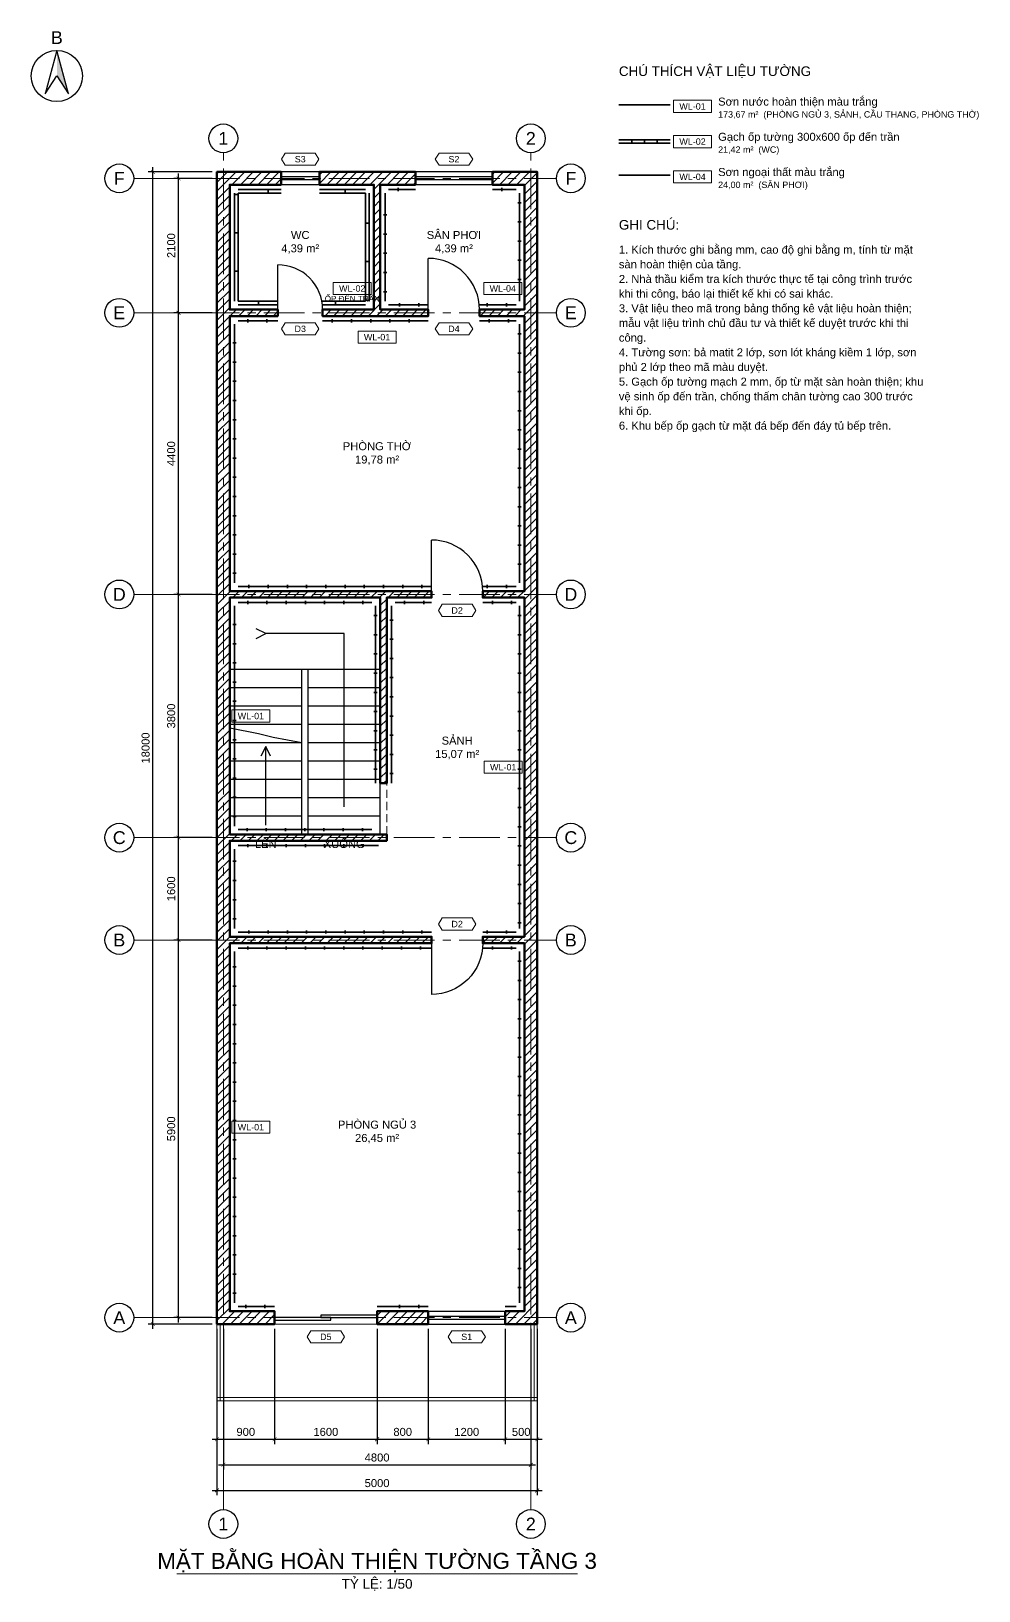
# Model space of a CAD drawing. Header units: millimetres. Extents: x -2900 to 278461, y -22074 to 20200.
# Drawn here: x 107478 to 122272, y -4168 to 20200 of the extents above; entities that cross this region are included whole.
import ezdxf
from ezdxf.enums import TextEntityAlignment as Align

# ---------------------------------------------------------------- set-up
doc = ezdxf.new("R2010")
doc.units = ezdxf.units.MM
doc.header["$LTSCALE"] = 20
doc.linetypes.add('CENTER', pattern=[50.8, 31.75, -6.35, 6.35, -6.35])
doc.linetypes.add('HIDDEN', pattern=[9.525, 6.35, -3.175])
for name, color, linetype, lineweight in [('A-ANNO-DIMS', 1, 'Continuous', 18), ('A-ANNO-NOTE', 7, 'Continuous', 18), ('A-ANNO-ROOM', 7, 'Continuous', 25), ('A-ANNO-SYMB', 7, 'Continuous', 25), ('A-ANNO-TEXT', 7, 'Continuous', 18), ('A-DOOR', 3, 'Continuous', 25), ('A-FLOR-LEVL', 8, 'Continuous', 18), ('A-FLOR-STRS', 6, 'Continuous', 25), ('A-GLAZ', 4, 'Continuous', 25), ('A-OPEN', 8, 'HIDDEN', 18), ('A-WALL', 7, 'Continuous', 50), ('A-WALL-FNSH', 30, 'Continuous', 35), ('A-WALL-PATT', 8, 'Continuous', 9), ('S-GRID', 1, 'CENTER', 18), ('S-GRID-IDEN', 7, 'Continuous', 25)]:
    doc.layers.add(name, color=color, linetype=linetype, lineweight=lineweight)
doc.styles.add('MCP-ARIAL', font='arial.ttf')
doc.dimstyles.new('MCP-1-50', dxfattribs={"dimscale": 50, "dimtxt": 2.5, "dimasz": 1.2, "dimexe": 1.5, "dimexo": 1.5, "dimgap": 1, "dimtad": 1, "dimdec": 0, "dimdsep": 46, "dimtxsty": 'MCP-ARIAL', "dimblk": 'ARCHTICK', "dimblk1": 'ARCHTICK', "dimblk2": 'ARCHTICK', "dimcen": 0.09, "dimdle": 1.5, "dimclrd": 256, "dimclre": 256, "dimclrt": 256, "dimadec": 0, "dimazin": 0, "dimtfac": 1, "dimtdec": 4, "dimtix": 1, "dimtmove": 2, "dimatfit": 3, "dimfxl": 1, "dimtolj": 1, "dimtzin": 0, "dimarcsym": 0})

# ---------------------------------------------------------------- blocks, each defined once
blk = doc.blocks.new('MCP_CUA_LUA_1600_200')
for points in [[(0, 60), (880, 60), (880, 100), (0, 100)], [(720, 100), (1600, 100), (1600, 140), (720, 140)]]:
    blk.add_lwpolyline(points, close=True)
at = {"style": 'MCP-ARIAL', "flags": 1}
for tag, p in [('MA', (800, -100)), ('LOAI', (800, -220)), ('RONG', (800, -340))]:
    blk.add_attdef(tag, p, '', height=80, dxfattribs=at)
blk = doc.blocks.new('MCP_THE_LG_3')
blk.add_lwpolyline([(-5.85, 0), (-4.65, 1.9), (4.65, 1.9), (5.85, 0), (4.65, -1.9), (-4.65, -1.9)], close=True)
at = {"style": 'MCP-ARIAL'}
blk.add_attdef('MA', text='', height=2, dxfattribs=at).set_placement((0, 0), align=Align.MIDDLE_CENTER)
blk = doc.blocks.new('MCP_CUA_SO_1200_200')
for p, q in [((0, 200), (1200, 200)), ((0, 125), (1200, 125)), ((0, 75), (1200, 75)), ((0, 0), (1200, 0))]:
    blk.add_line(p, q)
at = {"style": 'MCP-ARIAL', "flags": 1}
for tag, p in [('MA', (600, -100)), ('LOAI', (600, -220)), ('RONG', (600, -340))]:
    blk.add_attdef(tag, p, '', height=80, dxfattribs=at)
blk = doc.blocks.new('MCP_CUA_DI_800')
blk.add_line((0, 0), (0, 800))
blk.add_arc((0, 0), 800, 359.9964, 90.0036)
at = {"style": 'MCP-ARIAL', "flags": 1}
for tag, p in [('MA', (400, -100)), ('LOAI', (400, -220)), ('RONG', (400, -340))]:
    blk.add_attdef(tag, p, '', height=80, dxfattribs=at)
blk = doc.blocks.new('MCP_CUA_DI_700')
blk.add_line((0, 0), (0, 700))
blk.add_arc((0, 0), 700, 359.9929, 90.0071)
at = {"style": 'MCP-ARIAL', "flags": 1}
for tag, p in [('MA', (350, -100)), ('LOAI', (350, -220)), ('RONG', (350, -340))]:
    blk.add_attdef(tag, p, '', height=80, dxfattribs=at)
blk = doc.blocks.new('MCP_CUA_SO_600_200')
for p, q in [((0, 200), (600, 200)), ((0, 125), (600, 125)), ((0, 75), (600, 75)), ((0, 0), (600, 0))]:
    blk.add_line(p, q)
at = {"style": 'MCP-ARIAL', "flags": 1}
for tag, p in [('MA', (300, -100)), ('LOAI', (300, -220)), ('RONG', (300, -340))]:
    blk.add_attdef(tag, p, '', height=80, dxfattribs=at)
blk = doc.blocks.new('_ArchTick')
at = {"color": 0, "linetype": 'ByBlock', "const_width": 0.15}
blk.add_lwpolyline([(-0.5, -0.5), (0.5, 0.5)], dxfattribs=at)
blk = doc.blocks.new('*D144')
at = {"layer": 'A-ANNO-DIMS', "lineweight": -2, "transparency": 16777216}
for p, q in [((110378, -75), (110378, -1875)), ((111278, -75), (111278, -1875)), ((110303, -1800), (111353, -1800))]:
    blk.add_line(p, q, dxfattribs=at)
at = {"layer": 'Defpoints', "color": 0, "transparency": 16777216}
for p in [(110378, 0), (111278, 0), (111278, -1800)]:
    blk.add_point(p, dxfattribs=at)
at = {"layer": 'A-ANNO-DIMS', "lineweight": -2, "transparency": 16777216, "xscale": 60, "yscale": 60, "zscale": 60, "rotation": 180}
blk.add_blockref('_ArchTick', (110378, -1800), dxfattribs=at)
at = {"layer": 'A-ANNO-DIMS', "lineweight": -2, "transparency": 16777216, "xscale": 60, "yscale": 60, "zscale": 60}
blk.add_blockref('_ArchTick', (111278, -1800), dxfattribs=at)
at = {"layer": 'A-ANNO-DIMS', "transparency": 16777216, "insert": (110828, -1686), "char_height": 125, "attachment_point": 5, "style": 'MCP-ARIAL'}
blk.add_mtext('\\A1;900', dxfattribs=at)
blk = doc.blocks.new('*D145')
at = {"layer": 'A-ANNO-DIMS', "lineweight": -2, "transparency": 16777216}
for p, q in [((111278, -75), (111278, -1875)), ((112878, -75), (112878, -1875)), ((111203, -1800), (112953, -1800))]:
    blk.add_line(p, q, dxfattribs=at)
at = {"layer": 'Defpoints', "color": 0, "transparency": 16777216}
for p in [(111278, 0), (112878, 0), (112878, -1800)]:
    blk.add_point(p, dxfattribs=at)
at = {"layer": 'A-ANNO-DIMS', "lineweight": -2, "transparency": 16777216, "xscale": 60, "yscale": 60, "zscale": 60, "rotation": 180}
blk.add_blockref('_ArchTick', (111278, -1800), dxfattribs=at)
at = {"layer": 'A-ANNO-DIMS', "lineweight": -2, "transparency": 16777216, "xscale": 60, "yscale": 60, "zscale": 60}
blk.add_blockref('_ArchTick', (112878, -1800), dxfattribs=at)
at = {"layer": 'A-ANNO-DIMS', "transparency": 16777216, "insert": (112078, -1686), "char_height": 125, "attachment_point": 5, "style": 'MCP-ARIAL'}
blk.add_mtext('\\A1;1600', dxfattribs=at)
blk = doc.blocks.new('*D146')
at = {"layer": 'A-ANNO-DIMS', "lineweight": -2, "transparency": 16777216}
for p, q in [((112878, -75), (112878, -1875)), ((113678, -75), (113678, -1875)), ((112803, -1800), (113753, -1800))]:
    blk.add_line(p, q, dxfattribs=at)
at = {"layer": 'Defpoints', "color": 0, "transparency": 16777216}
for p in [(112878, 0), (113678, 0), (113678, -1800)]:
    blk.add_point(p, dxfattribs=at)
at = {"layer": 'A-ANNO-DIMS', "lineweight": -2, "transparency": 16777216, "xscale": 60, "yscale": 60, "zscale": 60, "rotation": 180}
blk.add_blockref('_ArchTick', (112878, -1800), dxfattribs=at)
at = {"layer": 'A-ANNO-DIMS', "lineweight": -2, "transparency": 16777216, "xscale": 60, "yscale": 60, "zscale": 60}
blk.add_blockref('_ArchTick', (113678, -1800), dxfattribs=at)
at = {"layer": 'A-ANNO-DIMS', "transparency": 16777216, "insert": (113278, -1686), "char_height": 125, "attachment_point": 5, "style": 'MCP-ARIAL'}
blk.add_mtext('\\A1;800', dxfattribs=at)
blk = doc.blocks.new('*D147')
at = {"layer": 'A-ANNO-DIMS', "lineweight": -2, "transparency": 16777216}
for p, q in [((113678, -75), (113678, -1875)), ((114878, -75), (114878, -1875)), ((113603, -1800), (114953, -1800))]:
    blk.add_line(p, q, dxfattribs=at)
at = {"layer": 'Defpoints', "color": 0, "transparency": 16777216}
for p in [(113678, 0), (114878, 0), (114878, -1800)]:
    blk.add_point(p, dxfattribs=at)
at = {"layer": 'A-ANNO-DIMS', "lineweight": -2, "transparency": 16777216, "xscale": 60, "yscale": 60, "zscale": 60, "rotation": 180}
blk.add_blockref('_ArchTick', (113678, -1800), dxfattribs=at)
at = {"layer": 'A-ANNO-DIMS', "lineweight": -2, "transparency": 16777216, "xscale": 60, "yscale": 60, "zscale": 60}
blk.add_blockref('_ArchTick', (114878, -1800), dxfattribs=at)
at = {"layer": 'A-ANNO-DIMS', "transparency": 16777216, "insert": (114278, -1686), "char_height": 125, "attachment_point": 5, "style": 'MCP-ARIAL'}
blk.add_mtext('\\A1;1200', dxfattribs=at)
blk = doc.blocks.new('*D148')
at = {"layer": 'A-ANNO-DIMS', "lineweight": -2, "transparency": 16777216}
for p, q in [((114878, -75), (114878, -1875)), ((115378, -75), (115378, -1875)), ((114803, -1800), (115453, -1800))]:
    blk.add_line(p, q, dxfattribs=at)
at = {"layer": 'Defpoints', "color": 0, "transparency": 16777216}
for p in [(114878, 0), (115378, 0), (115378, -1800)]:
    blk.add_point(p, dxfattribs=at)
at = {"layer": 'A-ANNO-DIMS', "lineweight": -2, "transparency": 16777216, "xscale": 60, "yscale": 60, "zscale": 60, "rotation": 180}
blk.add_blockref('_ArchTick', (114878, -1800), dxfattribs=at)
at = {"layer": 'A-ANNO-DIMS', "lineweight": -2, "transparency": 16777216, "xscale": 60, "yscale": 60, "zscale": 60}
blk.add_blockref('_ArchTick', (115378, -1800), dxfattribs=at)
at = {"layer": 'A-ANNO-DIMS', "transparency": 16777216, "insert": (115128, -1686), "char_height": 125, "attachment_point": 5, "style": 'MCP-ARIAL'}
blk.add_mtext('\\A1;500', dxfattribs=at)
blk = doc.blocks.new('*D149')
at = {"layer": 'A-ANNO-DIMS', "lineweight": -2, "transparency": 16777216}
for p, q in [((110478, -75), (110478, -2275)), ((115278, -75), (115278, -2275)), ((110403, -2200), (115353, -2200))]:
    blk.add_line(p, q, dxfattribs=at)
at = {"layer": 'Defpoints', "color": 0, "transparency": 16777216}
for p in [(110478, 0), (115278, 0), (115278, -2200)]:
    blk.add_point(p, dxfattribs=at)
at = {"layer": 'A-ANNO-DIMS', "lineweight": -2, "transparency": 16777216, "xscale": 60, "yscale": 60, "zscale": 60, "rotation": 180}
blk.add_blockref('_ArchTick', (110478, -2200), dxfattribs=at)
at = {"layer": 'A-ANNO-DIMS', "lineweight": -2, "transparency": 16777216, "xscale": 60, "yscale": 60, "zscale": 60}
blk.add_blockref('_ArchTick', (115278, -2200), dxfattribs=at)
at = {"layer": 'A-ANNO-DIMS', "transparency": 16777216, "insert": (112878, -2086), "char_height": 125, "attachment_point": 5, "style": 'MCP-ARIAL'}
blk.add_mtext('\\A1;4800', dxfattribs=at)
blk = doc.blocks.new('*D150')
at = {"layer": 'A-ANNO-DIMS', "lineweight": -2, "transparency": 16777216}
for p, q in [((110378, -75), (110378, -2675)), ((115378, -75), (115378, -2675)), ((110303, -2600), (115453, -2600))]:
    blk.add_line(p, q, dxfattribs=at)
at = {"layer": 'Defpoints', "color": 0, "transparency": 16777216}
for p in [(110378, 0), (115378, 0), (115378, -2600)]:
    blk.add_point(p, dxfattribs=at)
at = {"layer": 'A-ANNO-DIMS', "lineweight": -2, "transparency": 16777216, "xscale": 60, "yscale": 60, "zscale": 60, "rotation": 180}
blk.add_blockref('_ArchTick', (110378, -2600), dxfattribs=at)
at = {"layer": 'A-ANNO-DIMS', "lineweight": -2, "transparency": 16777216, "xscale": 60, "yscale": 60, "zscale": 60}
blk.add_blockref('_ArchTick', (115378, -2600), dxfattribs=at)
at = {"layer": 'A-ANNO-DIMS', "transparency": 16777216, "insert": (112878, -2486), "char_height": 125, "attachment_point": 5, "style": 'MCP-ARIAL'}
blk.add_mtext('\\A1;5000', dxfattribs=at)
blk = doc.blocks.new('*D151')
at = {"layer": 'A-ANNO-DIMS', "lineweight": -2, "transparency": 16777216}
for p, q in [((110303, 6000), (109703, 6000)), ((109778, 25), (109778, 6075)), ((110303, 100), (109703, 100))]:
    blk.add_line(p, q, dxfattribs=at)
at = {"layer": 'Defpoints', "color": 0, "transparency": 16777216}
for p in [(109778, 6000), (110378, 6000), (110378, 100)]:
    blk.add_point(p, dxfattribs=at)
at = {"layer": 'A-ANNO-DIMS', "lineweight": -2, "transparency": 16777216, "xscale": 60, "yscale": 60, "zscale": 60}
for p, rotation in [((109778, 6000), 90), ((109778, 100), 270)]:
    blk.add_blockref('_ArchTick', p, dxfattribs=dict(at, rotation=rotation))
at = {"layer": 'A-ANNO-DIMS', "transparency": 16777216, "insert": (109664, 3050), "char_height": 125, "attachment_point": 5, "rotation": 90, "style": 'MCP-ARIAL'}
blk.add_mtext('\\A1;5900', dxfattribs=at)
blk = doc.blocks.new('*D152')
at = {"layer": 'A-ANNO-DIMS', "lineweight": -2, "transparency": 16777216}
for p, q in [((110303, 7600), (109703, 7600)), ((109778, 5925), (109778, 7675)), ((110303, 6000), (109703, 6000))]:
    blk.add_line(p, q, dxfattribs=at)
at = {"layer": 'Defpoints', "color": 0, "transparency": 16777216}
for p in [(109778, 7600), (110378, 7600), (110378, 6000)]:
    blk.add_point(p, dxfattribs=at)
at = {"layer": 'A-ANNO-DIMS', "lineweight": -2, "transparency": 16777216, "xscale": 60, "yscale": 60, "zscale": 60}
for p, rotation in [((109778, 7600), 90), ((109778, 6000), 270)]:
    blk.add_blockref('_ArchTick', p, dxfattribs=dict(at, rotation=rotation))
at = {"layer": 'A-ANNO-DIMS', "transparency": 16777216, "insert": (109664, 6800), "char_height": 125, "attachment_point": 5, "rotation": 90, "style": 'MCP-ARIAL'}
blk.add_mtext('\\A1;1600', dxfattribs=at)
blk = doc.blocks.new('*D153')
at = {"layer": 'A-ANNO-DIMS', "lineweight": -2, "transparency": 16777216}
for p, q in [((109778, 7525), (109778, 11475)), ((110303, 11400), (109703, 11400)), ((110303, 7600), (109703, 7600))]:
    blk.add_line(p, q, dxfattribs=at)
at = {"layer": 'Defpoints', "color": 0, "transparency": 16777216}
for p in [(109778, 11400), (110378, 11400), (110378, 7600)]:
    blk.add_point(p, dxfattribs=at)
at = {"layer": 'A-ANNO-DIMS', "lineweight": -2, "transparency": 16777216, "xscale": 60, "yscale": 60, "zscale": 60}
for p, rotation in [((109778, 11400), 90), ((109778, 7600), 270)]:
    blk.add_blockref('_ArchTick', p, dxfattribs=dict(at, rotation=rotation))
at = {"layer": 'A-ANNO-DIMS', "transparency": 16777216, "insert": (109664, 9500), "char_height": 125, "attachment_point": 5, "rotation": 90, "style": 'MCP-ARIAL'}
blk.add_mtext('\\A1;3800', dxfattribs=at)
blk = doc.blocks.new('*D154')
at = {"layer": 'A-ANNO-DIMS', "lineweight": -2, "transparency": 16777216}
for p, q in [((109778, 11325), (109778, 15875)), ((110303, 15800), (109703, 15800)), ((110303, 11400), (109703, 11400))]:
    blk.add_line(p, q, dxfattribs=at)
at = {"layer": 'Defpoints', "color": 0, "transparency": 16777216}
for p in [(109778, 15800), (110378, 15800), (110378, 11400)]:
    blk.add_point(p, dxfattribs=at)
at = {"layer": 'A-ANNO-DIMS', "lineweight": -2, "transparency": 16777216, "xscale": 60, "yscale": 60, "zscale": 60}
for p, rotation in [((109778, 15800), 90), ((109778, 11400), 270)]:
    blk.add_blockref('_ArchTick', p, dxfattribs=dict(at, rotation=rotation))
at = {"layer": 'A-ANNO-DIMS', "transparency": 16777216, "insert": (109664, 13600), "char_height": 125, "attachment_point": 5, "rotation": 90, "style": 'MCP-ARIAL'}
blk.add_mtext('\\A1;4400', dxfattribs=at)
blk = doc.blocks.new('*D155')
at = {"layer": 'A-ANNO-DIMS', "lineweight": -2, "transparency": 16777216}
for p, q in [((110303, 17900), (109703, 17900)), ((109778, 15725), (109778, 17975)), ((110303, 15800), (109703, 15800))]:
    blk.add_line(p, q, dxfattribs=at)
at = {"layer": 'Defpoints', "color": 0, "transparency": 16777216}
for p in [(109778, 17900), (110378, 17900), (110378, 15800)]:
    blk.add_point(p, dxfattribs=at)
at = {"layer": 'A-ANNO-DIMS', "lineweight": -2, "transparency": 16777216, "xscale": 60, "yscale": 60, "zscale": 60}
for p, rotation in [((109778, 17900), 90), ((109778, 15800), 270)]:
    blk.add_blockref('_ArchTick', p, dxfattribs=dict(at, rotation=rotation))
at = {"layer": 'A-ANNO-DIMS', "transparency": 16777216, "insert": (109664, 16850), "char_height": 125, "attachment_point": 5, "rotation": 90, "style": 'MCP-ARIAL'}
blk.add_mtext('\\A1;2100', dxfattribs=at)
blk = doc.blocks.new('*D156')
at = {"layer": 'A-ANNO-DIMS', "lineweight": -2, "transparency": 16777216}
for p, q in [((109378, -75), (109378, 18075)), ((110303, 18000), (109303, 18000)), ((110303, 0), (109303, 0))]:
    blk.add_line(p, q, dxfattribs=at)
at = {"layer": 'Defpoints', "color": 0, "transparency": 16777216}
for p in [(109378, 18000), (110378, 18000), (110378, 0)]:
    blk.add_point(p, dxfattribs=at)
at = {"layer": 'A-ANNO-DIMS', "lineweight": -2, "transparency": 16777216, "xscale": 60, "yscale": 60, "zscale": 60}
for p, rotation in [((109378, 18000), 90), ((109378, 0), 270)]:
    blk.add_blockref('_ArchTick', p, dxfattribs=dict(at, rotation=rotation))
at = {"layer": 'A-ANNO-DIMS', "transparency": 16777216, "insert": (109264, 9000), "char_height": 125, "attachment_point": 5, "rotation": 90, "style": 'MCP-ARIAL'}
blk.add_mtext('\\A1;18000', dxfattribs=at)
blk = doc.blocks.new('MCP_TRUC')
blk.add_circle((0, 0), 4.5)
at = {"style": 'MCP-ARIAL'}
blk.add_attdef('SO', text='', height=4, dxfattribs=at).set_placement((0, 0), align=Align.MIDDLE_CENTER)
blk = doc.blocks.new('MCP_HUONG_BAC')
blk.add_hatch(color=256).paths.add_polyline_path([(0, 8), (0, 0), (3.6, -5.6)], flags=16)
blk.add_lwpolyline([(0, 8), (-3.6, -5.6), (0, 0), (3.6, -5.6)], close=True)
blk.add_circle((0, 0), 8)
at = {"style": 'MCP-ARIAL'}
blk.add_attdef('KY_HIEU', text='', height=4, dxfattribs=at).set_placement((0, 12), align=Align.MIDDLE_CENTER)
blk = doc.blocks.new('MCP_THE_5')
blk.add_lwpolyline([(-5.95, -1.9), (5.95, -1.9), (5.95, 1.9), (-5.95, 1.9)], close=True)
at = {"style": 'MCP-ARIAL'}
blk.add_attdef('MA', text='', height=2, dxfattribs=at).set_placement((0, 0), align=Align.MIDDLE_CENTER)

msp = doc.modelspace()

# ---------------------------------------------------------------- hatches: boundary and pattern name
at = {"layer": 'A-WALL-PATT'}
h = msp.add_hatch(dxfattribs=at)
h.set_pattern_fill('ANSI31', color=256, scale=30, style=0)
h.paths.add_polyline_path([(114678.039, 18000), (114678.039, 17800), (115178.039, 17800), (115178.039, 15850), (114478.039, 15850), (114478.039, 15750), (115178.039, 15750), (115178.039, 11450), (114528.039, 11450), (114528.039, 11350), (115178.039, 11350), (115178.039, 6050), (114528.039, 6050), (114528.039, 5950), (115178.039, 5950), (115178.039, 200), (114878.039, 200), (114878.039, 0), (115378.039, 0), (115378.039, 18000)], flags=16)
h.paths.add_polyline_path([(113478.039, 17800), (113478.039, 18000), (111978.039, 18000), (111978.039, 17800), (112828.039, 17800), (112828.039, 15850), (112028.039, 15850), (112028.039, 15750), (113678.039, 15750), (113678.039, 15850), (112928.039, 15850), (112928.039, 17800)], flags=16)
h.paths.add_polyline_path([(111378.039, 17800), (111378.039, 18000), (110378.039, 18000), (110378.039, 0), (111278.039, 0), (111278.039, 200), (110578.039, 200), (110578.039, 5950), (113728.039, 5950), (113728.039, 6050), (110578.039, 6050), (110578.039, 7550), (113028.039, 7550), (113028.039, 7650), (110578.039, 7650), (110578.039, 11350), (112928.039, 11350), (112928.039, 8450), (113028.039, 8450), (113028.039, 11350), (113728.039, 11350), (113728.039, 11450), (110578.039, 11450), (110578.039, 15750), (111328.039, 15750), (111328.039, 15850), (110578.039, 15850), (110578.039, 17800)], flags=16)
h.paths.add_polyline_path([(113678.039, 0), (113678.039, 200), (112878.039, 200), (112878.039, 0)], flags=16)

# ---------------------------------------------------------------- linework, layer by layer
at = {"layer": 'A-ANNO-TEXT'}
msp.add_line((109750.54, -3905), (116005.54, -3905), dxfattribs=at)
at = {"layer": 'A-FLOR-LEVL'}
for p, q in [((110428.039, 0), (110428.039, -1200)), ((115328.039, -1200), (115328.039, 0)), ((110378.039, -1150), (115378.039, -1150))]:
    msp.add_line(p, q, dxfattribs=at)
msp.add_lwpolyline([(110378.039, -1200), (115378.039, -1200), (115378.039, 0), (110378.039, 0)], close=True, dxfattribs=at)
at = {"layer": 'A-FLOR-STRS'}
for p, q in [((112928.039, 10225), (110578.039, 10225)), ((111703.039, 7650), (111703.039, 10225)), ((111803.039, 7650), (111803.039, 10225)), ((111703.039, 9938.888889), (110578.039, 9938.888889)), ((112928.039, 9938.888889), (111803.039, 9938.888889)), ((111703.039, 9652.777778), (110578.039, 9652.777778)), ((112928.039, 9652.777778), (111803.039, 9652.777778)), ((111703.039, 9366.666667), (110578.039, 9366.666667)), ((112928.039, 9366.666667), (111803.039, 9366.666667)), ((111703.039, 9080.555556), (110578.039, 9080.555556)), ((112928.039, 9080.555556), (111803.039, 9080.555556)), ((111703.039, 8794.444444), (110578.039, 8794.444444)), ((112928.039, 8794.444444), (111803.039, 8794.444444)), ((111703.039, 8508.333333), (110578.039, 8508.333333)), ((112928.039, 8508.333333), (111803.039, 8508.333333)), ((111703.039, 8222.222222), (110578.039, 8222.222222)), ((112928.039, 8222.222222), (111803.039, 8222.222222)), ((111703.039, 7936.111111), (110578.039, 7936.111111)), ((112928.039, 7936.111111), (111803.039, 7936.111111)), ((112928.039, 7650), (111803.039, 7650))]:
    msp.add_line(p, q, dxfattribs=at)
msp.add_lwpolyline([(112928.039, 7650), (112928.039, 11350), (110578.039, 11350), (110578.039, 7650)], close=True, dxfattribs=at)
for points in [[(110990.539, 10712.5), (111140.539, 10787.5), (110990.539, 10862.5)], [(112365.539, 8079.166667), (112365.539, 10787.5), (111140.539, 10787.5)], [(111703.039, 9080.555556), (111253.039, 9166.388889), (111028.039, 9223.611111), (110578.039, 9309.444444)], [(111215.539, 8873.333333), (111140.539, 9023.333333), (111065.539, 8873.333333)], [(111140.539, 7793.055556), (111140.539, 9023.333333)]]:
    msp.add_lwpolyline(points, dxfattribs=at)
at = {"layer": 'A-OPEN'}
for p, q in [((112928.039, 7650), (112928.039, 8450)), ((113028.039, 7650), (113028.039, 8450))]:
    msp.add_line(p, q, dxfattribs=at)
at = {"layer": 'A-WALL'}
for points in [[(111378.039, 17800), (111378.039, 18000), (110378.039, 18000), (110378.039, 0), (111278.039, 0), (111278.039, 200), (110578.039, 200), (110578.039, 5950), (113728.039, 5950), (113728.039, 6050), (110578.039, 6050), (110578.039, 7550), (113028.039, 7550), (113028.039, 7650), (110578.039, 7650), (110578.039, 11350), (112928.039, 11350), (112928.039, 8450), (113028.039, 8450), (113028.039, 11350), (113728.039, 11350), (113728.039, 11450), (110578.039, 11450), (110578.039, 15750), (111328.039, 15750), (111328.039, 15850), (110578.039, 15850), (110578.039, 17800)], [(113478.039, 17800), (113478.039, 18000), (111978.039, 18000), (111978.039, 17800), (112828.039, 17800), (112828.039, 15850), (112028.039, 15850), (112028.039, 15750), (113678.039, 15750), (113678.039, 15850), (112928.039, 15850), (112928.039, 17800)], [(114678.039, 18000), (114678.039, 17800), (115178.039, 17800), (115178.039, 15850), (114478.039, 15850), (114478.039, 15750), (115178.039, 15750), (115178.039, 11450), (114528.039, 11450), (114528.039, 11350), (115178.039, 11350), (115178.039, 6050), (114528.039, 6050), (114528.039, 5950), (115178.039, 5950), (115178.039, 200), (114878.039, 200), (114878.039, 0), (115378.039, 0), (115378.039, 18000)], [(113678.039, 0), (113678.039, 200), (112878.039, 200), (112878.039, 0)]]:
    msp.add_lwpolyline(points, close=True, dxfattribs=at)
at = {"layer": 'A-WALL-FNSH'}
for p, q in [((116653.04, 19050), (117453.04, 19050)), ((116653.04, 18500), (117453.04, 18500)), ((116653.04, 18450), (117453.04, 18450)), ((116853.04, 18500), (116853.04, 18450)), ((117053.04, 18500), (117053.04, 18450)), ((117253.04, 18500), (117253.04, 18450)), ((116653.04, 17950), (117453.04, 17950)), ((110653.04, 15980), (110653.04, 17670)), ((110653.04, 17650), (110708.04, 17650)), ((110708.04, 17725), (111378.04, 17725)), ((110708.04, 17670), (111378.04, 17670)), ((110708.04, 15980), (110708.04, 17670)), ((111178.04, 17725), (111178.04, 17670)), ((111978.04, 17725), (112698.04, 17725)), ((111978.04, 17670), (112698.04, 17670)), ((112378.04, 17725), (112378.04, 17670)), ((112698.04, 17670), (112698.04, 15980)), ((112753.04, 17670), (112753.04, 15980)), ((113003.04, 15980), (113003.04, 17670)), ((113058.04, 17725), (113478.04, 17725)), ((113208.04, 17750), (113208.04, 17700)), ((114678.04, 17725), (115048.04, 17725)), ((114828.04, 17750), (114828.04, 17700)), ((115103.04, 17670), (115103.04, 15980)), ((112978.04, 17330), (113028.04, 17330)), ((115128.04, 17520), (115078.04, 17520)), ((112753.04, 17200), (112698.04, 17200)), ((115128.04, 17220), (115078.04, 17220)), ((110653.04, 17050), (110708.04, 17050)), ((112978.04, 17030), (113028.04, 17030)), ((115128.04, 16920), (115078.04, 16920)), ((112753.04, 16600), (112698.04, 16600)), ((112978.04, 16730), (113028.04, 16730)), ((115128.04, 16620), (115078.04, 16620)), ((110653.04, 16450), (110708.04, 16450)), ((112978.04, 16430), (113028.04, 16430)), ((112978.04, 16130), (113028.04, 16130)), ((115128.04, 16320), (115078.04, 16320)), ((111328.04, 15980), (110708.04, 15980)), ((111328.04, 15925), (110708.04, 15925)), ((111028.04, 15925), (111028.04, 15980)), ((112698.04, 15980), (112028.04, 15980)), ((112698.04, 15925), (112028.04, 15925)), ((112228.04, 15925), (112228.04, 15980)), ((112753.04, 16000), (112698.04, 16000)), ((113678.04, 15925), (113058.04, 15925)), ((113228.04, 15900), (113228.04, 15950)), ((113528.04, 15900), (113528.04, 15950)), ((115048.04, 15925), (114478.04, 15925)), ((114598.04, 15900), (114598.04, 15950)), ((114898.04, 15900), (114898.04, 15950)), ((110653.04, 11580), (110653.04, 15620)), ((110708.04, 15675), (111328.04, 15675)), ((110858.04, 15700), (110858.04, 15650)), ((111158.04, 15700), (111158.04, 15650)), ((112028.04, 15675), (113678.04, 15675)), ((112178.04, 15700), (112178.04, 15650)), ((112478.04, 15700), (112478.04, 15650)), ((112778.04, 15700), (112778.04, 15650)), ((113078.04, 15700), (113078.04, 15650)), ((113378.04, 15700), (113378.04, 15650)), ((114478.04, 15675), (115048.04, 15675)), ((114628.04, 15700), (114628.04, 15650)), ((114928.04, 15700), (114928.04, 15650)), ((115103.04, 15620), (115103.04, 11580)), ((115128.04, 15470), (115078.04, 15470)), ((110628.04, 15330), (110678.04, 15330)), ((115128.04, 15170), (115078.04, 15170)), ((110628.04, 15030), (110678.04, 15030)), ((115128.04, 14870), (115078.04, 14870)), ((110628.04, 14730), (110678.04, 14730)), ((110628.04, 14430), (110678.04, 14430)), ((115128.04, 14570), (115078.04, 14570)), ((115128.04, 14270), (115078.04, 14270)), ((110628.04, 14130), (110678.04, 14130)), ((115128.04, 13970), (115078.04, 13970)), ((110628.04, 13830), (110678.04, 13830)), ((115128.04, 13670), (115078.04, 13670)), ((110628.04, 13530), (110678.04, 13530)), ((110628.04, 13230), (110678.04, 13230)), ((115128.04, 13370), (115078.04, 13370)), ((110628.04, 12930), (110678.04, 12930)), ((115128.04, 13070), (115078.04, 13070)), ((115128.04, 12770), (115078.04, 12770)), ((110628.04, 12630), (110678.04, 12630)), ((115128.04, 12470), (115078.04, 12470)), ((110628.04, 12330), (110678.04, 12330)), ((110628.04, 12030), (110678.04, 12030)), ((115128.04, 12170), (115078.04, 12170)), ((110628.04, 11730), (110678.04, 11730)), ((115128.04, 11870), (115078.04, 11870)), ((113728.04, 11525), (110708.04, 11525)), ((110878.04, 11500), (110878.04, 11550)), ((111178.04, 11500), (111178.04, 11550)), ((111478.04, 11500), (111478.04, 11550)), ((111778.04, 11500), (111778.04, 11550)), ((112078.04, 11500), (112078.04, 11550)), ((112378.04, 11500), (112378.04, 11550)), ((112678.04, 11500), (112678.04, 11550)), ((112978.04, 11500), (112978.04, 11550)), ((113278.04, 11500), (113278.04, 11550)), ((113578.04, 11500), (113578.04, 11550)), ((115048.04, 11525), (114528.04, 11525)), ((114598.04, 11500), (114598.04, 11550)), ((114898.04, 11500), (114898.04, 11550)), ((110653.04, 7780), (110653.04, 11220)), ((110708.04, 11275), (112798.04, 11275)), ((110858.04, 11300), (110858.04, 11250)), ((111158.04, 11300), (111158.04, 11250)), ((111458.04, 11300), (111458.04, 11250)), ((111758.04, 11300), (111758.04, 11250)), ((112058.04, 11300), (112058.04, 11250)), ((112358.04, 11300), (112358.04, 11250)), ((112658.04, 11300), (112658.04, 11250)), ((112853.04, 11220), (112853.04, 8450)), ((113103.04, 8450), (113103.04, 11220)), ((113158.04, 11275), (113728.04, 11275)), ((113308.04, 11300), (113308.04, 11250)), ((113608.04, 11300), (113608.04, 11250)), ((114528.04, 11275), (115048.04, 11275)), ((114678.04, 11300), (114678.04, 11250)), ((114978.04, 11300), (114978.04, 11250)), ((115103.04, 11220), (115103.04, 6180)), ((112878.04, 11070), (112828.04, 11070)), ((113078.04, 11000), (113128.04, 11000)), ((115128.04, 11070), (115078.04, 11070)), ((110628.04, 10930), (110678.04, 10930)), ((112878.04, 10770), (112828.04, 10770)), ((115128.04, 10770), (115078.04, 10770)), ((110628.04, 10630), (110678.04, 10630)), ((113078.04, 10700), (113128.04, 10700)), ((110628.04, 10330), (110678.04, 10330)), ((112878.04, 10470), (112828.04, 10470)), ((113078.04, 10400), (113128.04, 10400)), ((115128.04, 10470), (115078.04, 10470)), ((110628.04, 10030), (110678.04, 10030)), ((112878.04, 10170), (112828.04, 10170)), ((113078.04, 10100), (113128.04, 10100)), ((115128.04, 10170), (115078.04, 10170)), ((112878.04, 9870), (112828.04, 9870)), ((113078.04, 9800), (113128.04, 9800)), ((115128.04, 9870), (115078.04, 9870)), ((110628.04, 9730), (110678.04, 9730)), ((112878.04, 9570), (112828.04, 9570)), ((115128.04, 9570), (115078.04, 9570)), ((110628.04, 9430), (110678.04, 9430)), ((112878.04, 9270), (112828.04, 9270)), ((113078.04, 9500), (113128.04, 9500)), ((115128.04, 9270), (115078.04, 9270)), ((110628.04, 9130), (110678.04, 9130)), ((113078.04, 9200), (113128.04, 9200)), ((110628.04, 8830), (110678.04, 8830)), ((112878.04, 8970), (112828.04, 8970)), ((113078.04, 8900), (113128.04, 8900)), ((115128.04, 8970), (115078.04, 8970)), ((110628.04, 8530), (110678.04, 8530)), ((112878.04, 8670), (112828.04, 8670)), ((113078.04, 8600), (113128.04, 8600)), ((115128.04, 8670), (115078.04, 8670)), ((115128.04, 8370), (115078.04, 8370)), ((110628.04, 8230), (110678.04, 8230)), ((115128.04, 8070), (115078.04, 8070)), ((110628.04, 7930), (110678.04, 7930)), ((112798.04, 7725), (110708.04, 7725)), ((110848.04, 7700), (110848.04, 7750)), ((111148.04, 7700), (111148.04, 7750)), ((111448.04, 7700), (111448.04, 7750)), ((111748.04, 7700), (111748.04, 7750)), ((112048.04, 7700), (112048.04, 7750)), ((112348.04, 7700), (112348.04, 7750)), ((112648.04, 7700), (112648.04, 7750)), ((115128.04, 7770), (115078.04, 7770)), ((110653.04, 6180), (110653.04, 7420)), ((110708.04, 7475), (112898.04, 7475)), ((110858.04, 7500), (110858.04, 7450)), ((111158.04, 7500), (111158.04, 7450)), ((111458.04, 7500), (111458.04, 7450)), ((111758.04, 7500), (111758.04, 7450)), ((112058.04, 7500), (112058.04, 7450)), ((112358.04, 7500), (112358.04, 7450)), ((112658.04, 7500), (112658.04, 7450)), ((115128.04, 7470), (115078.04, 7470)), ((110628.04, 7230), (110678.04, 7230)), ((115128.04, 7170), (115078.04, 7170)), ((110628.04, 6930), (110678.04, 6930)), ((115128.04, 6870), (115078.04, 6870)), ((110628.04, 6630), (110678.04, 6630)), ((115128.04, 6570), (115078.04, 6570)), ((110628.04, 6330), (110678.04, 6330)), ((113728.04, 6125), (110708.04, 6125)), ((110878.04, 6100), (110878.04, 6150)), ((111178.04, 6100), (111178.04, 6150)), ((111478.04, 6100), (111478.04, 6150)), ((111778.04, 6100), (111778.04, 6150)), ((112078.04, 6100), (112078.04, 6150)), ((112378.04, 6100), (112378.04, 6150)), ((112678.04, 6100), (112678.04, 6150)), ((112978.04, 6100), (112978.04, 6150)), ((113278.04, 6100), (113278.04, 6150)), ((113578.04, 6100), (113578.04, 6150)), ((115048.04, 6125), (114528.04, 6125)), ((114598.04, 6100), (114598.04, 6150)), ((114898.04, 6100), (114898.04, 6150)), ((115128.04, 6270), (115078.04, 6270)), ((110708.04, 5875), (113728.04, 5875)), ((110858.04, 5900), (110858.04, 5850)), ((111158.04, 5900), (111158.04, 5850)), ((111458.04, 5900), (111458.04, 5850)), ((111758.04, 5900), (111758.04, 5850)), ((112058.04, 5900), (112058.04, 5850)), ((112358.04, 5900), (112358.04, 5850)), ((112658.04, 5900), (112658.04, 5850)), ((112958.04, 5900), (112958.04, 5850)), ((113258.04, 5900), (113258.04, 5850)), ((113558.04, 5900), (113558.04, 5850)), ((114528.04, 5875), (115048.04, 5875)), ((114678.04, 5900), (114678.04, 5850)), ((114978.04, 5900), (114978.04, 5850)), ((110653.04, 330), (110653.04, 5820)), ((115128.04, 5670), (115078.04, 5670)), ((115103.04, 5820), (115103.04, 330)), ((110628.04, 5580), (110678.04, 5580)), ((115128.04, 5370), (115078.04, 5370)), ((110628.04, 5280), (110678.04, 5280)), ((110628.04, 4980), (110678.04, 4980)), ((115128.04, 5070), (115078.04, 5070)), ((110628.04, 4680), (110678.04, 4680)), ((115128.04, 4770), (115078.04, 4770)), ((115128.04, 4470), (115078.04, 4470)), ((110628.04, 4380), (110678.04, 4380)), ((115128.04, 4170), (115078.04, 4170)), ((110628.04, 4080), (110678.04, 4080)), ((110628.04, 3780), (110678.04, 3780)), ((115128.04, 3870), (115078.04, 3870)), ((110628.04, 3480), (110678.04, 3480)), ((115128.04, 3570), (115078.04, 3570)), ((110628.04, 3180), (110678.04, 3180)), ((115128.04, 3270), (115078.04, 3270)), ((115128.04, 2970), (115078.04, 2970)), ((110628.04, 2880), (110678.04, 2880)), ((110628.04, 2580), (110678.04, 2580)), ((115128.04, 2670), (115078.04, 2670)), ((110628.04, 2280), (110678.04, 2280)), ((115128.04, 2370), (115078.04, 2370)), ((110628.04, 1980), (110678.04, 1980)), ((115128.04, 2070), (115078.04, 2070)), ((115128.04, 1770), (115078.04, 1770)), ((110628.04, 1680), (110678.04, 1680)), ((115128.04, 1470), (115078.04, 1470)), ((110628.04, 1380), (110678.04, 1380)), ((110628.04, 1080), (110678.04, 1080)), ((115128.04, 1170), (115078.04, 1170)), ((110628.04, 780), (110678.04, 780)), ((115128.04, 870), (115078.04, 870)), ((115128.04, 570), (115078.04, 570)), ((110628.04, 480), (110678.04, 480)), ((111278.04, 275), (110708.04, 275)), ((110828.04, 250), (110828.04, 300)), ((111128.04, 250), (111128.04, 300)), ((113678.04, 275), (112878.04, 275)), ((113228.04, 250), (113228.04, 300)), ((113528.04, 250), (113528.04, 300)), ((115048.04, 275), (114878.04, 275))]:
    msp.add_line(p, q, dxfattribs=at)
at = {"layer": 'S-GRID'}
for p, q in [((110478.039, -2900), (110478.039, 18300)), ((115278.039, -2900), (115278.039, 18300)), ((109078.039, 17900), (115678.039, 17900)), ((109078.039, 15800), (115678.039, 15800)), ((109078.039, 11400), (115678.039, 11400)), ((109078.039, 7600), (115678.039, 7600)), ((109078.039, 6000), (115678.039, 6000)), ((109078.039, 100), (115678.039, 100))]:
    msp.add_line(p, q, dxfattribs=at)

# ---------------------------------------------------------------- block references
at = {"layer": 'A-ANNO-NOTE', "xscale": 50, "yscale": 50, "zscale": 50}
for p, values in [((117803.04, 19025), {'MA': 'WL-01'}), ((117803.04, 18475), {'MA': 'WL-02'}), ((117803.04, 17925), {'MA': 'WL-04'}), ((112490.54, 16180), {'MA': 'WL-02'}), ((114840.54, 16180), {'MA': 'WL-04'}), ((112878.04, 15420), {'MA': 'WL-01'}), ((110908.04, 9500), {'MA': 'WL-01'}), ((114848.04, 8700), {'MA': 'WL-01'}), ((110908.04, 3075), {'MA': 'WL-01'})]:
    msp.add_blockref('MCP_THE_5', p, dxfattribs=at).add_auto_attribs(values)
at = {"layer": 'A-ANNO-SYMB', "xscale": 50, "yscale": 50, "zscale": 50}
msp.add_blockref('MCP_HUONG_BAC', (107878.04, 19500), dxfattribs=at).add_auto_attribs({'KY_HIEU': 'B'})
at = {"layer": 'A-ANNO-TEXT', "xscale": 50, "yscale": 50, "zscale": 50}
for p, values in [((111678.04, 18200), {'MA': 'S3'}), ((114078.04, 18200), {'MA': 'S2'}), ((111678.04, 15550), {'MA': 'D3'}), ((114078.04, 15550), {'MA': 'D4'}), ((114128.04, 11150), {'MA': 'D2'}), ((114128.04, 6250), {'MA': 'D2'}), ((112078.04, -200), {'MA': 'D5'}), ((114278.04, -200), {'MA': 'S1'})]:
    msp.add_blockref('MCP_THE_LG_3', p, dxfattribs=at).add_auto_attribs(values)
at = {"layer": 'A-DOOR'}
for name, p in [('MCP_CUA_DI_800', (113678.039, 15850)), ('MCP_CUA_DI_700', (111328.039, 15850)), ('MCP_CUA_DI_800', (113728.039, 11450)), ('MCP_CUA_LUA_1600_200', (111278.039, 0))]:
    msp.add_blockref(name, p, dxfattribs=at)
at = {"layer": 'A-DOOR', "xscale": -1, "rotation": 180}
msp.add_blockref('MCP_CUA_DI_800', (113728.039, 5950), dxfattribs=at)
at = {"layer": 'A-GLAZ', "rotation": 180}
for name, p in [('MCP_CUA_SO_600_200', (111978.039, 18000)), ('MCP_CUA_SO_1200_200', (114678.039, 18000))]:
    msp.add_blockref(name, p, dxfattribs=at)
at = {"layer": 'A-GLAZ'}
msp.add_blockref('MCP_CUA_SO_1200_200', (113678.039, 0), dxfattribs=at)
at = {"layer": 'S-GRID-IDEN', "xscale": 50, "yscale": 50, "zscale": 50}
for p, values in [((110478.04, 18525), {'SO': '1'}), ((115278.04, 18525), {'SO': '2'}), ((108853.04, 17900), {'SO': 'F'}), ((115903.04, 17900), {'SO': 'F'}), ((108853.04, 15800), {'SO': 'E'}), ((115903.04, 15800), {'SO': 'E'}), ((108853.04, 11400), {'SO': 'D'}), ((115903.04, 11400), {'SO': 'D'}), ((108853.04, 7600), {'SO': 'C'}), ((115903.04, 7600), {'SO': 'C'}), ((108853.04, 6000), {'SO': 'B'}), ((115903.04, 6000), {'SO': 'B'}), ((108853.04, 100), {'SO': 'A'}), ((115903.04, 100), {'SO': 'A'}), ((110478.04, -3125), {'SO': '1'}), ((115278.04, -3125), {'SO': '2'})]:
    msp.add_blockref('MCP_TRUC', p, dxfattribs=at).add_auto_attribs(values)

# ---------------------------------------------------------------- texts
at = {"layer": 'A-ANNO-NOTE', "style": 'MCP-ARIAL'}
for s, height, p in [('Sơn nước hoàn thiện màu trắng', 125, (118203.04, 19100)), ('173,67 m²  (PHÒNG NGỦ 3, SẢNH, CẦU THANG, PHÒNG THỜ)', 100, (118203.04, 18900)), ('Gạch ốp tường 300x600 ốp đến trần', 125, (118203.04, 18550)), ('21,42 m²  (WC)', 100, (118203.04, 18350)), ('Sơn ngoại thất màu trắng', 125, (118203.04, 18000)), ('24,00 m²  (SÂN PHƠI)', 100, (118203.04, 17800))]:
    msp.add_text(s, height=height, dxfattribs=at).set_placement(p, align=Align.MIDDLE_LEFT)
msp.add_text('ỐP ĐẾN TRẦN', height=90, dxfattribs=at).set_placement((112490.54, 16020), align=Align.MIDDLE_CENTER)
at = {"layer": 'A-ANNO-ROOM', "char_height": 125, "attachment_point": 5, "style": 'MCP-ARIAL'}
for s, insert in [('WC\\P4,39 m²', (111678.039, 16900)), ('SÂN PHƠI\\P4,39 m²', (114078.039, 16900)), ('PHÒNG THỜ\\P19,78 m²', (112878.039, 13600)), ('SẢNH\\P15,07 m²', (114128.039, 9000)), ('PHÒNG NGỦ 3\\P26,45 m²', (112878.039, 3000))]:
    msp.add_mtext(s, dxfattribs=dict(at, insert=insert))
at = {"layer": 'A-ANNO-TEXT', "style": 'MCP-ARIAL'}
for s, p in [('CHÚ THÍCH VẬT LIỆU TƯỜNG', (116653.04, 19500)), ('GHI CHÚ:', (116653.04, 17100))]:
    msp.add_text(s, height=150, dxfattribs=at).set_placement(p)
for s, p in [('LÊN', (111140.539, 7500)), ('XUỐNG', (112365.539, 7500))]:
    msp.add_text(s, height=125, dxfattribs=at).set_placement(p, align=Align.MIDDLE_CENTER)
for s, height, p in [('MẶT BẰNG HOÀN THIỆN TƯỜNG TẦNG 3', 250, (112878.04, -3825)), ('TỶ LỆ: 1/50', 150, (112878.04, -4135))]:
    msp.add_text(s, height=height, dxfattribs=at).set_placement(p, align=Align.CENTER)
at = {"layer": 'A-ANNO-TEXT', "insert": (116653.04, 16850), "char_height": 125, "width": 4750, "attachment_point": 1, "line_spacing_factor": 1.1, "style": 'MCP-ARIAL'}
msp.add_mtext('1. Kích thước ghi bằng mm, cao độ ghi bằng m, tính từ mặt sàn hoàn thiện của tầng.\\P2. Nhà thầu kiểm tra kích thước thực tế tại công trình trước khi thi công, báo lại thiết kế khi có sai khác.\\P3. Vật liệu theo mã trong bảng thống kê vật liệu hoàn thiện; mẫu vật liệu trình chủ đầu tư và thiết kế duyệt trước khi thi công.\\P4. Tường sơn: bả matit 2 lớp, sơn lót kháng kiềm 1 lớp, sơn phủ 2 lớp theo mã màu duyệt.\\P5. Gạch ốp tường mạch 2 mm, ốp từ mặt sàn hoàn thiện; khu vệ sinh ốp đến trần, chống thấm chân tường cao 300 trước khi ốp.\\P6. Khu bếp ốp gạch từ mặt đá bếp đến đáy tủ bếp trên.', dxfattribs=at)

# ---------------------------------------------------------------- dimensions: what is measured, and where the dimension line sits
at = {"layer": 'A-ANNO-DIMS'}
for base, p1, p2, picture, middle in [((109378.039, 18000), (110378.039, 0), (110378.039, 18000), '*D156', (109264.217377, 9000)), ((109778.039, 17900), (110378.039, 15800), (110378.039, 17900), '*D155', (109664.217377, 16850)), ((109778.039, 15800), (110378.039, 11400), (110378.039, 15800), '*D154', (109664.217377, 13600)), ((109778.039, 11400), (110378.039, 7600), (110378.039, 11400), '*D153', (109664.174744, 9500)), ((109778.039, 7600), (110378.039, 6000), (110378.039, 7600), '*D152', (109664.217377, 6800)), ((109778.039, 6000), (110378.039, 100), (110378.039, 6000), '*D151', (109664.217377, 3050))]:
    dim = msp.add_linear_dim(base=base, p1=p1, p2=p2, angle=90, dimstyle='MCP-1-50', dxfattribs=at)
    dim.commit()
    dim.dimension.update_dxf_attribs({"geometry": picture, "text_midpoint": middle})
for base, p1, p2, picture, middle in [((111278.039, -1800), (110378.039, 0), (111278.039, 0), '*D144', (110828.039, -1686.178377)), ((115378.039, -2600), (110378.039, 0), (115378.039, 0), '*D150', (112878.039, -2486.178377)), ((115278.039, -2200), (110478.039, 0), (115278.039, 0), '*D149', (112878.039, -2086.178377)), ((112878.039, -1800), (111278.039, 0), (112878.039, 0), '*D145', (112078.039, -1686.178377)), ((113678.039, -1800), (112878.039, 0), (113678.039, 0), '*D146', (113278.039, -1686.178377)), ((114878.039, -1800), (113678.039, 0), (114878.039, 0), '*D147', (114278.039, -1686.178377)), ((115378.039, -1800), (114878.039, 0), (115378.039, 0), '*D148', (115128.039, -1686.178377))]:
    dim = msp.add_linear_dim(base=base, p1=p1, p2=p2, dimstyle='MCP-1-50', dxfattribs=at)
    dim.commit()
    dim.dimension.update_dxf_attribs({"geometry": picture, "text_midpoint": middle})

doc.saveas('drawing.dxf')
